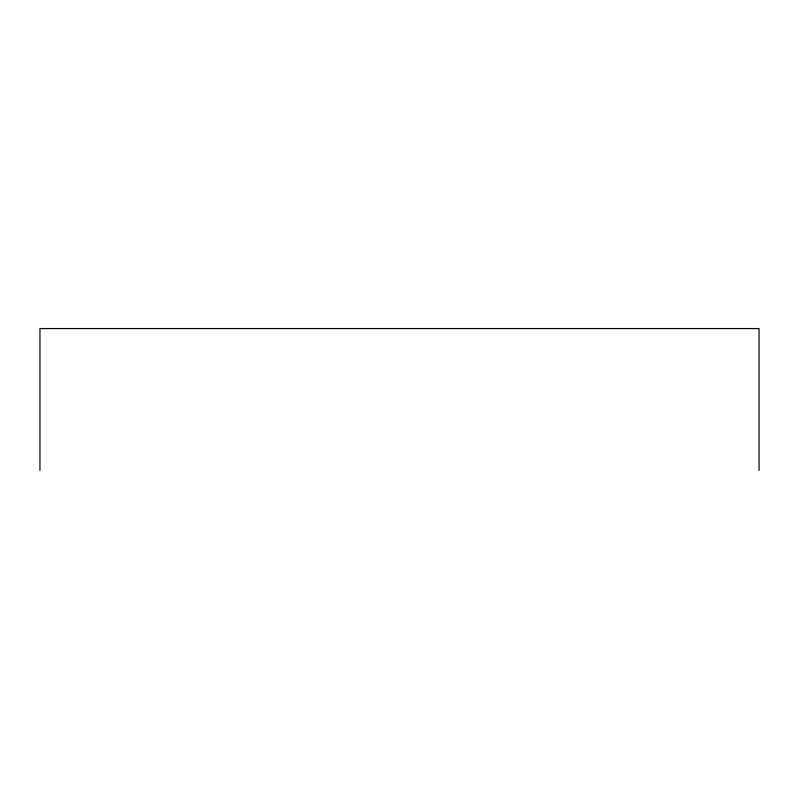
<?xml version="1.0" encoding="UTF-8"?>
<svg xmlns="http://www.w3.org/2000/svg" width="799" height="799" viewBox="0 0 799 799"><rect width="100%" height="100%" fill="white"/><g stroke="black" fill="none" stroke-linecap="round" stroke-linejoin="round"><path stroke-width="1.2" d="M759.05 470.441L759.05 328.559L39.95 328.559L39.95 470.441"/></g></svg>
